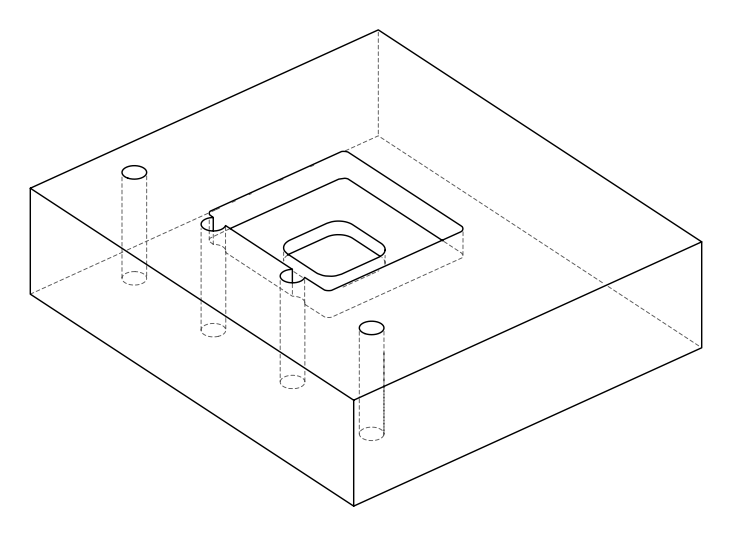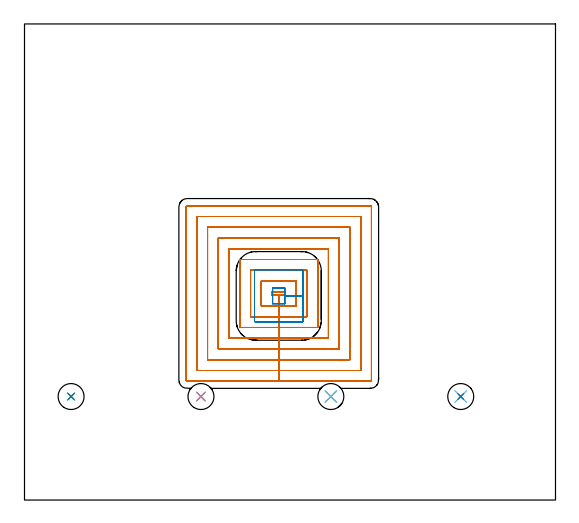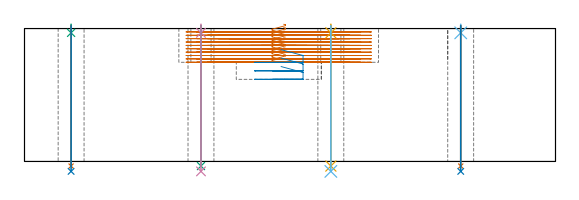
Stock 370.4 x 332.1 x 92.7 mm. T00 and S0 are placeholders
(PLAN: 14 operations, 10 tool changes, 54.6 min)
(1 MILL_RECTANGULAR_POCKET | POCKET_RECTANGULAR_STRAIGHT | NXT0201_013 | Follow Part, ap 2.5, ae 75% | 49.49 min | 432789 mm3)
(2 MILL_RECTANGULAR_POCKET_1 | POCKET_RECTANGULAR_STRAIGHT_1 | UGT0201_109 | Follow Part, ap 6.35, ae 75% | 1.73 min | 41739 mm3)
(3 SPOT_DRILL | STEP1HOLE | NXT0321_9005460120000 | 0.05 min | 172 mm3)
(4 SPOT_DRILL_1 | STEP1HOLE_1 | NXT0321_9005460120000 | 0.05 min | 195 mm3)
(5 SPOT_DRILL_2 | STEP1HOLE_2 | NXT0321_9005460120000 | 0.05 min | 184 mm3)
(6 SPOT_DRILL_3 | STEP1HOLE_3 | NXT0321_9005460120000 | 0.05 min | 160 mm3)
(7 DRILL_THROUGH_HOLE_INTO_CENTER | STEP1HOLE | NXT0301_065 | 0.39 min | 6297 mm3)
(8 DRILL_TO_ENLARGE_THROUGH_HOLE | STEP1HOLE | UGT0301_250 | 0.41 min | 17336 mm3)
(9 DRILL_THROUGH_HOLE_INTO_CENTER_1 | STEP1HOLE_1 | NXT0301_065 | 0.39 min | 6283 mm3)
(10 DRILL_TO_ENLARGE_THROUGH_HOLE_1 | STEP1HOLE_1 | UGT0301_250 | 0.41 min | 16572 mm3)
(11 DRILL_THROUGH_HOLE_INTO_CENTER_2 | STEP1HOLE_2 | NXT0301_065 | 0.39 min | 6297 mm3)
(12 DRILL_TO_ENLARGE_THROUGH_HOLE_2 | STEP1HOLE_2 | UGT0301_250 | 0.41 min | 16587 mm3)
(13 DRILL_THROUGH_HOLE_INTO_CENTER_3 | STEP1HOLE_3 | NXT0301_065 | 0.39 min | 6284 mm3)
(14 DRILL_TO_ENLARGE_THROUGH_HOLE_3 | STEP1HOLE_3 | UGT0301_250 | 0.41 min | 17350 mm3)
(TOOL NXT0201_013 | ENDMILL 10mm | D10 FL30 Z4)
(TOOL UGT0201_109 | End Mill 25.4 mm | D25.4 FL25 Z2)
(TOOL NXT0321_9005460120000 | NC Spot Drill, 142deg, 12mm, Carbide, Uncoated | D12 PA142 FL30 Z2)
(TOOL NXT0301_065 | Carbide Drill 9.4mm [860.1-0940-075A1-MM 2214] | D9.4 PA140 FL98 Z2)
(TOOL UGT0301_250 | Twist Drill 18.1 mm | D18.1 PA118 FL135 Z2)
(OP 1 MILL_RECTANGULAR_POCKET)
G17 G21 G94 G90
T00 M6
G54
G17 G0 G90 X180.784 Y142.9 S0 M3
G43 Z102.7 H0
Z95.7
G94 G1 X182. Z95.374 F250.
Y145.3 Z94.731
X172.7 Z92.239
Y142.9 Z91.596
X177.35 Z90.35
X182. F500.
Y145.3
X172.7
Y142.9
X177.35
Y135.4
X189.5
Y152.8
X165.2
Y135.4
X177.35
Y127.9
X197.
Y160.3
X157.7
Y127.9
X177.35
Y120.4
X204.5
Y167.8
X150.2
Y120.4
X177.35
Y112.9
X212.
Y175.3
X142.7
Y112.9
X177.35
Y105.4
X206.672
X219.5
Y182.8
X135.2
Y105.4
X177.35
Y97.9
X206.672
X227.
Y190.3
X127.7
Y97.9
X177.35
Y90.4
X206.672
X234.5
Y197.8
X120.2
Y90.4
X177.35
Y82.9
X241.1
G3 X242. Y83.8 R0.9
G1 Y204.4
G3 X241.1 Y205.3 R0.9
G1 X113.6
G3 X112.7 Y204.4 R0.9
G1 Y83.8
G3 X113.6 Y82.9 R0.9
G1 X177.35
X178.35
G0 X180.784 Y142.9 Z93.35
G1 X182. Z93.024 F250.
Y145.3 Z92.381
X172.7 Z89.889
Y142.9 Z89.246
X177.35 Z88.
X182. F500.
Y145.3
X172.7
Y142.9
X177.35
Y135.4
X189.5
Y152.8
X165.2
Y135.4
X177.35
Y127.9
X197.
Y160.3
X157.7
Y127.9
X177.35
Y120.4
X204.5
Y167.8
X150.2
Y120.4
X177.35
Y112.9
X212.
Y175.3
X142.7
Y112.9
X177.35
Y105.4
X206.672
X219.5
Y182.8
X135.2
Y105.4
X177.35
Y97.9
X206.672
X227.
Y190.3
X127.7
Y97.9
X177.35
Y90.4
X206.672
X234.5
Y197.8
X120.2
Y90.4
X177.35
Y82.9
X241.1
G3 X242. Y83.8 R0.9
G1 Y204.4
G3 X241.1 Y205.3 R0.9
G1 X113.6
G3 X112.7 Y204.4 R0.9
G1 Y83.8
G3 X113.6 Y82.9 R0.9
G1 X177.35
X178.35
G0 X180.784 Y142.9 Z91.
G1 X182. Z90.674 F250.
Y145.3 Z90.031
X172.7 Z87.539
Y142.9 Z86.896
X177.35 Z85.65
X182. F500.
Y145.3
X172.7
Y142.9
X177.35
Y135.4
X189.5
Y152.8
X165.2
Y135.4
X177.35
Y127.9
X197.
Y160.3
X157.7
Y127.9
X177.35
Y120.4
X204.5
Y167.8
X150.2
Y120.4
X177.35
Y112.9
X212.
Y175.3
X142.7
Y112.9
X177.35
Y105.4
X206.672
X219.5
Y182.8
X135.2
Y105.4
X177.35
Y97.9
X206.672
X227.
Y190.3
X127.7
Y97.9
X177.35
Y90.4
X206.672
X234.5
Y197.8
X120.2
Y90.4
X177.35
Y82.9
X241.1
G3 X242. Y83.8 R0.9
G1 Y204.4
G3 X241.1 Y205.3 R0.9
G1 X113.6
G3 X112.7 Y204.4 R0.9
G1 Y83.8
G3 X113.6 Y82.9 R0.9
G1 X177.35
X178.35
G0 X180.784 Y142.9 Z88.65
G1 X182. Z88.324 F250.
Y145.3 Z87.681
X172.7 Z85.189
Y142.9 Z84.546
X177.35 Z83.3
X182. F500.
Y145.3
X172.7
Y142.9
X177.35
Y135.4
X189.5
Y152.8
X165.2
Y135.4
X177.35
Y127.9
X197.
Y160.3
X157.7
Y127.9
X177.35
Y120.4
X204.5
Y167.8
X150.2
Y120.4
X177.35
Y112.9
X212.
Y175.3
X142.7
Y112.9
X177.35
Y105.4
X206.672
X219.5
Y182.8
X135.2
Y105.4
X177.35
Y97.9
X206.672
X227.
Y190.3
X127.7
Y97.9
X177.35
Y90.4
X206.672
X234.5
Y197.8
X120.2
Y90.4
X177.35
Y82.9
X241.1
G3 X242. Y83.8 R0.9
G1 Y204.4
G3 X241.1 Y205.3 R0.9
G1 X113.6
G3 X112.7 Y204.4 R0.9
G1 Y83.8
G3 X113.6 Y82.9 R0.9
G1 X177.35
X178.35
G0 X180.784 Y142.9 Z86.3
G1 X182. Z85.974 F250.
Y145.3 Z85.331
X172.7 Z82.839
Y142.9 Z82.196
X177.35 Z80.95
X182. F500.
Y145.3
X172.7
Y142.9
X177.35
Y135.4
X189.5
Y152.8
X165.2
Y135.4
X177.35
Y127.9
X197.
Y160.3
X157.7
Y127.9
X177.35
Y120.4
X204.5
Y167.8
X150.2
Y120.4
X177.35
Y112.9
X212.
Y175.3
X142.7
Y112.9
X177.35
Y105.4
X206.672
X219.5
Y182.8
X135.2
Y105.4
X177.35
Y97.9
X206.672
X227.
Y190.3
X127.7
Y97.9
X177.35
Y90.4
X206.672
X234.5
Y197.8
X120.2
Y90.4
X177.35
Y82.9
X241.1
G3 X242. Y83.8 R0.9
G1 Y204.4
G3 X241.1 Y205.3 R0.9
G1 X113.6
G3 X112.7 Y204.4 R0.9
G1 Y83.8
G3 X113.6 Y82.9 R0.9
G1 X177.35
X178.35
G0 X180.784 Y142.9 Z83.95
G1 X182. Z83.624 F250.
Y145.3 Z82.981
X172.7 Z80.489
Y142.9 Z79.846
X177.35 Z78.6
X182. F500.
Y145.3
X172.7
Y142.9
X177.35
Y135.4
X189.5
Y152.8
X165.2
Y135.4
X177.35
Y127.9
X197.
Y160.3
X157.7
Y127.9
X177.35
Y120.4
X204.5
Y167.8
X150.2
Y120.4
X177.35
Y112.9
X212.
Y175.3
X142.7
Y112.9
X177.35
Y105.4
X206.672
X219.5
Y182.8
X135.2
Y105.4
X177.35
Y97.9
X206.672
X227.
Y190.3
X127.7
Y97.9
X177.35
Y90.4
X206.672
X234.5
Y197.8
X120.2
Y90.4
X177.35
Y82.9
X241.1
G3 X242. Y83.8 R0.9
G1 Y204.4
G3 X241.1 Y205.3 R0.9
G1 X113.6
G3 X112.7 Y204.4 R0.9
G1 Y83.8
G3 X113.6 Y82.9 R0.9
G1 X177.35
X178.35
G0 X180.784 Y142.9 Z81.6
G1 X182. Z81.274 F250.
Y145.3 Z80.631
X172.7 Z78.139
Y142.9 Z77.496
X177.35 Z76.25
X182. F500.
Y145.3
X172.7
Y142.9
X177.35
Y135.4
X189.5
Y152.8
X165.2
Y135.4
X177.35
Y127.9
X197.
Y160.3
X157.7
Y127.9
X177.35
Y120.4
X204.5
Y167.8
X150.2
Y120.4
X177.35
Y112.9
X212.
Y175.3
X142.7
Y112.9
X177.35
Y105.4
X206.672
X219.5
Y182.8
X135.2
Y105.4
X177.35
Y97.9
X206.672
X227.
Y190.3
X127.7
Y97.9
X177.35
Y90.4
X206.672
X234.5
Y197.8
X120.2
Y90.4
X177.35
Y82.9
X241.1
G3 X242. Y83.8 R0.9
G1 Y204.4
G3 X241.1 Y205.3 R0.9
G1 X113.6
G3 X112.7 Y204.4 R0.9
G1 Y83.8
G3 X113.6 Y82.9 R0.9
G1 X177.35
X178.35
G0 X180.784 Y142.9 Z79.25
G1 X182. Z78.924 F250.
Y145.3 Z78.281
X172.7 Z75.789
Y142.9 Z75.146
X177.35 Z73.9
X182. F500.
Y145.3
X172.7
Y142.9
X177.35
Y135.4
X189.5
Y152.8
X165.2
Y135.4
X177.35
Y127.9
X197.
Y160.3
X157.7
Y127.9
X177.35
Y120.4
X204.5
Y167.8
X150.2
Y120.4
X177.35
Y112.9
X212.
Y175.3
X142.7
Y112.9
X177.35
Y105.4
X206.672
X219.5
Y182.8
X135.2
Y105.4
X177.35
Y97.9
X206.672
X227.
Y190.3
X127.7
Y97.9
X177.35
Y90.4
X206.672
X234.5
Y197.8
X120.2
Y90.4
X177.35
Y82.9
X241.1
G3 X242. Y83.8 R0.9
G1 Y204.4
G3 X241.1 Y205.3 R0.9
G1 X113.6
G3 X112.7 Y204.4 R0.9
G1 Y83.8
G3 X113.6 Y82.9 R0.9
G1 X177.35
X178.35
G0 X180.784 Y142.9 Z76.9
G1 X182. Z76.574 F250.
Y145.3 Z75.931
X172.7 Z73.439
Y142.9 Z72.796
X177.35 Z71.55
X182. F500.
Y145.3
X172.7
Y142.9
X177.35
Y135.4
X189.5
Y152.8
X165.2
Y135.4
X177.35
Y127.9
X197.
Y160.3
X157.7
Y127.9
X177.35
Y120.4
X204.5
Y167.8
X150.2
Y120.4
X177.35
Y112.9
X212.
Y175.3
X142.7
Y112.9
X177.35
Y105.4
X206.672
X219.5
Y182.8
X135.2
Y105.4
X177.35
Y97.9
X206.672
X227.
Y190.3
X127.7
Y97.9
X177.35
Y90.4
X206.672
X234.5
Y197.8
X120.2
Y90.4
X177.35
Y82.9
X241.1
G3 X242. Y83.8 R0.9
G1 Y204.4
G3 X241.1 Y205.3 R0.9
G1 X113.6
G3 X112.7 Y204.4 R0.9
G1 Y83.8
G3 X113.6 Y82.9 R0.9
G1 X177.35
X178.35
G0 X180.784 Y142.9 Z74.55
G1 X182. Z74.224 F250.
Y145.3 Z73.581
X172.7 Z71.089
Y142.9 Z70.446
X177.35 Z69.2
X182. F500.
Y145.3
X172.7
Y142.9
X177.35
Y135.4
X189.5
Y152.8
X165.2
Y135.4
X177.35
Y127.9
X197.
Y160.3
X157.7
Y127.9
X177.35
Y120.4
X204.5
Y167.8
X150.2
Y120.4
X177.35
Y112.9
X212.
Y175.3
X142.7
Y112.9
X177.35
Y105.4
X206.672
X219.5
Y182.8
X135.2
Y105.4
X177.35
Y97.9
X206.672
X227.
Y190.3
X127.7
Y97.9
X177.35
Y90.4
X206.672
X234.5
Y197.8
X120.2
Y90.4
X177.35
Y82.9
X241.1
G3 X242. Y83.8 R0.9
G1 Y204.4
G3 X241.1 Y205.3 R0.9
G1 X113.6
G3 X112.7 Y204.4 R0.9
G1 Y83.8
G3 X113.6 Y82.9 R0.9
G1 X177.35
X178.35
G0 Z102.7
M5
M2
(OP 2 MILL_RECTANGULAR_POCKET_1)
G17 G21 G94 G90
T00 M6
G54
G17 G0 G90 X178.946 Y124.2 S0 M3
G43 Z102.7 H0
Z78.
G94 G1 X193.59 Z74.076 F250.
X193.799 Y124.253 Z74.018
X193.988 Y124.359 Z73.96
X194.141 Y124.512 Z73.902
X194.247 Y124.701 Z73.844
X194.3 Y124.91 Z73.786
Y142.4 Z69.1
X181.6
Y147.9 F500.
X173.1
Y136.9
X181.6
Y142.4
X194.3
Y159.8
G3 X193.5 Y160.6 R0.8
G1 X161.2
G3 X160.4 Y159.8 R0.8
G1 Y125.
G3 X161.2 Y124.2 R0.8
G1 X193.5
G3 X194.3 Y125. R0.8
G1 Y142.4
Y143.4
G0 X178.946 Y124.2 Z72.1
G1 X193.59 Z68.176 F250.
X193.799 Y124.253 Z68.118
X193.988 Y124.359 Z68.06
X194.141 Y124.512 Z68.002
X194.247 Y124.701 Z67.944
X194.3 Y124.91 Z67.886
Y142.4 Z63.2
X181.6
Y147.9 F500.
X173.1
Y136.9
X181.6
Y142.4
X194.3
Y159.8
G3 X193.5 Y160.6 R0.8
G1 X161.2
G3 X160.4 Y159.8 R0.8
G1 Y125.
G3 X161.2 Y124.2 R0.8
G1 X193.5
G3 X194.3 Y125. R0.8
G1 Y142.4
Y143.4
G0 X178.946 Y124.2 Z66.2
G1 X193.59 Z62.276 F250.
X193.799 Y124.253 Z62.218
X193.988 Y124.359 Z62.16
X194.141 Y124.512 Z62.102
X194.247 Y124.701 Z62.044
X194.3 Y124.91 Z61.986
Y142.4 Z57.3
X181.6
Y147.9 F500.
X173.1
Y136.9
X181.6
Y142.4
X194.3
Y159.8
G3 X193.5 Y160.6 R0.8
G1 X161.2
G3 X160.4 Y159.8 R0.8
G1 Y125.
G3 X161.2 Y124.2 R0.8
G1 X193.5
G3 X194.3 Y125. R0.8
G1 Y142.4
Y143.4
G0 Z102.7
M5
M2
(OP 3 SPOT_DRILL)
G17 G21 G94 G90
T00 M6
G54
G17 G0 G90 X32.5 Y72.2 S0 M3
G43 Z102.7 H0
G94 G81 G98 Z89.7 F250. R95.7
G80
M5
M2
(OP 4 SPOT_DRILL_1)
G17 G21 G94 G90
T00 M6
G54
G17 G0 G90 X123.1 Y72.2 S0 M3
G43 Z102.7 H0
G94 G81 G98 Z89.7 F250. R95.7
G80
M5
M2
(OP 5 SPOT_DRILL_2)
G17 G21 G94 G90
T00 M6
G54
G17 G0 G90 X213.7 Y72.2 S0 M3
G43 Z102.7 H0
G94 G81 G98 Z89.7 F250. R95.7
G80
M5
M2
(OP 6 SPOT_DRILL_3)
G17 G21 G94 G90
T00 M6
G54
G17 G0 G90 X304.3 Y72.2 S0 M3
G43 Z102.7 H0
G94 G81 G98 Z89.7 F250. R95.7
G80
M5
M2
(OP 7 DRILL_THROUGH_HOLE_INTO_CENTER)
G17 G21 G94 G90
T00 M6
G54
G17 G0 G90 X32.5 Y72.2 S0 M3
G43 Z102.7 H1
G94 G73 G98 Z-3.211 F250. Q8.719 R94.7
G80
M5
M2
(OP 8 DRILL_TO_ENLARGE_THROUGH_HOLE)
G17 G21 G94 G90
T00 M6
G54
G17 G0 G90 X32.5 Y72.2 S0 M3
G43 Z102.7 H0
G94 G73 G98 Z-6.938 F250. Q16.606 R94.7
G80
M5
M2
(OP 9 DRILL_THROUGH_HOLE_INTO_CENTER_1)
G17 G21 G94 G90
T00 M6
G54
G17 G0 G90 X123.1 Y72.2 S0 M3
G43 Z102.7 H1
G94 G73 G98 Z-3.211 F250. Q8.719 R94.7
G80
M5
M2
(OP 10 DRILL_TO_ENLARGE_THROUGH_HOLE_1)
G17 G21 G94 G90
T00 M6
G54
G17 G0 G90 X123.1 Y72.2 S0 M3
G43 Z102.7 H0
G94 G73 G98 Z-6.938 F250. Q16.606 R94.7
G80
M5
M2
(OP 11 DRILL_THROUGH_HOLE_INTO_CENTER_2)
G17 G21 G94 G90
T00 M6
G54
G17 G0 G90 X213.7 Y72.2 S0 M3
G43 Z102.7 H1
G94 G73 G98 Z-3.211 F250. Q8.719 R94.7
G80
M5
M2
(OP 12 DRILL_TO_ENLARGE_THROUGH_HOLE_2)
G17 G21 G94 G90
T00 M6
G54
G17 G0 G90 X213.7 Y72.2 S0 M3
G43 Z102.7 H0
G94 G73 G98 Z-6.938 F250. Q16.606 R94.7
G80
M5
M2
(OP 13 DRILL_THROUGH_HOLE_INTO_CENTER_3)
G17 G21 G94 G90
T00 M6
G54
G17 G0 G90 X304.3 Y72.2 S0 M3
G43 Z102.7 H1
G94 G73 G98 Z-3.211 F250. Q8.719 R94.7
G80
M5
M2
(OP 14 DRILL_TO_ENLARGE_THROUGH_HOLE_3)
G17 G21 G94 G90
T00 M6
G54
G17 G0 G90 X304.3 Y72.2 S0 M3
G43 Z102.7 H0
G94 G73 G98 Z-6.938 F250. Q16.606 R94.7
G80
M5
M2
